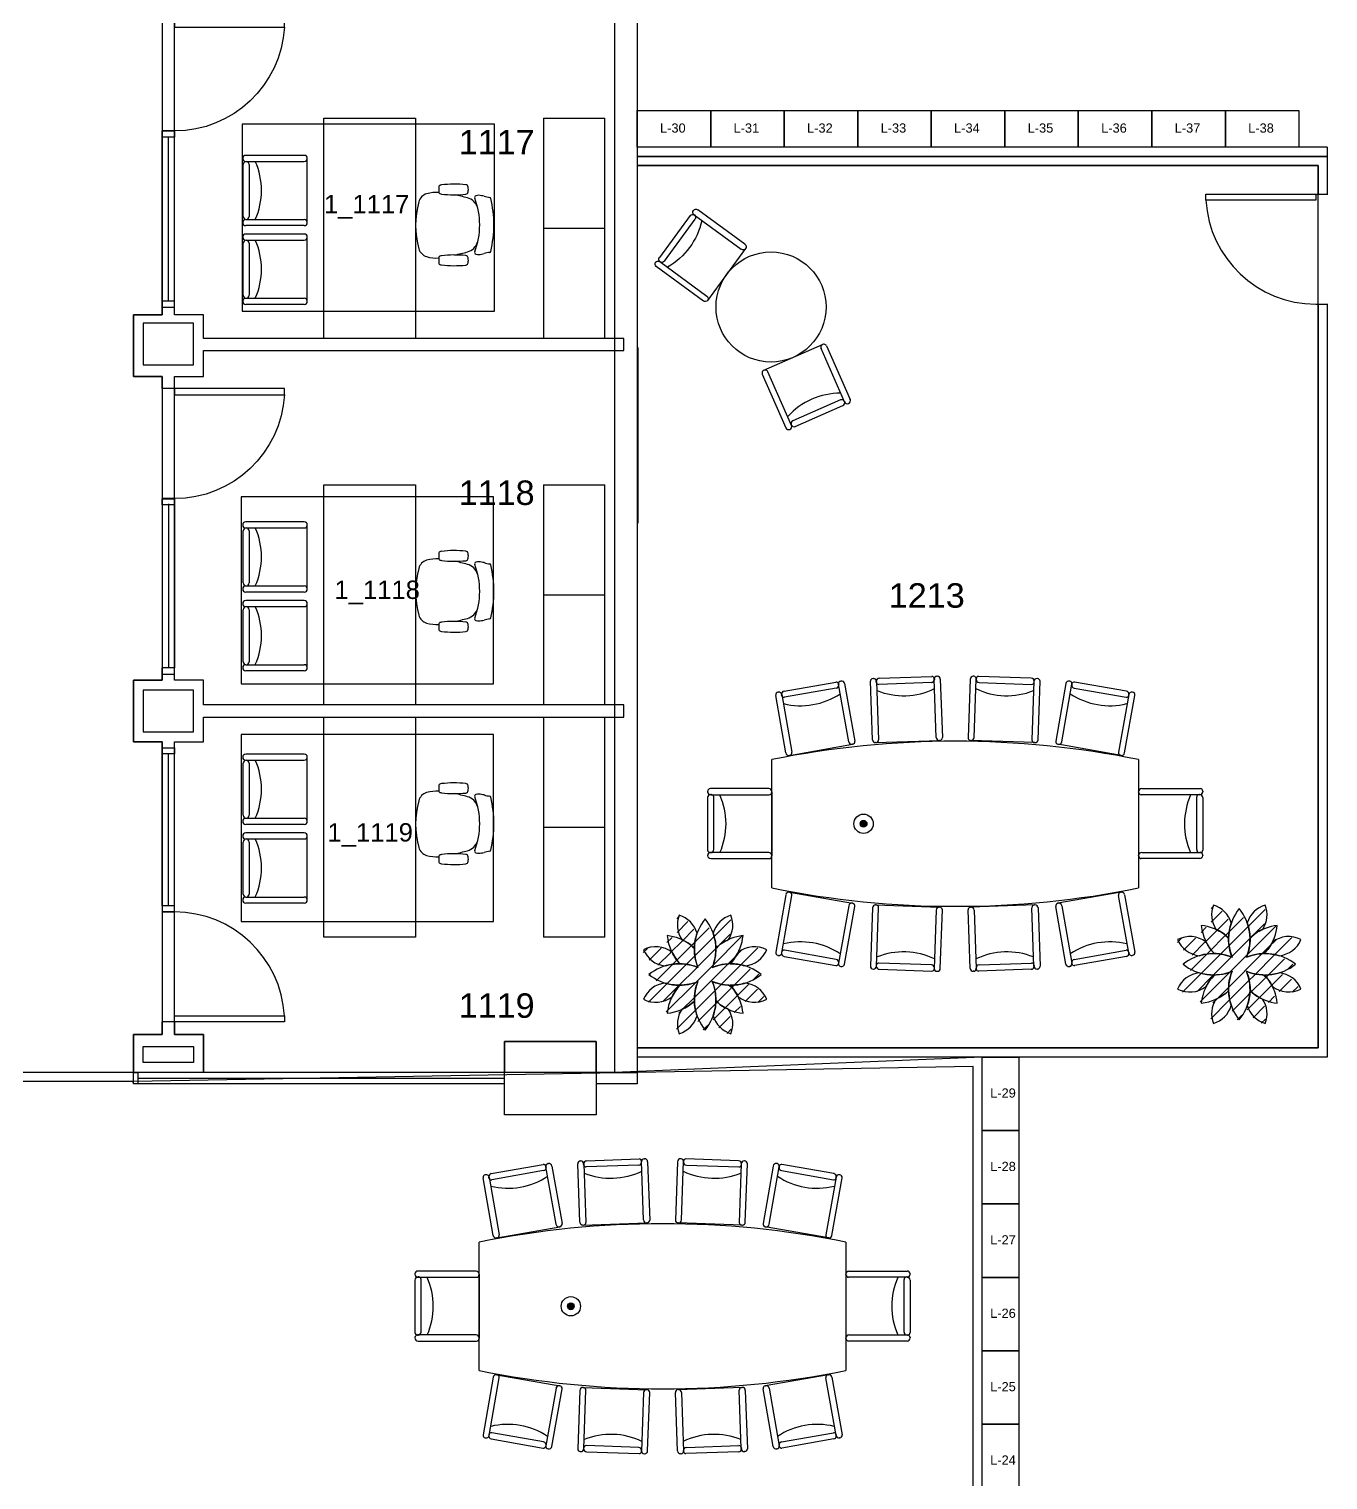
# Model space of a CAD drawing. Header units: inches. Extents: x 4 to 2210, y 3 to 2073.
# Drawn here: x 1452.2 to 1877.2, y 741.8 to 1216.5 of the extents above; entities that cross this region are included whole.
import ezdxf

# ---------------------------------------------------------------- set-up
doc = ezdxf.new("R2010")
doc.units = ezdxf.units.IN
doc.header["$MEASUREMENT"] = 0
for name, color, linetype in [('Planon_construction', 253, 'Continuous'), ('Planon_space', 40, 'Continuous'), ('Planon_space_number', 30, 'Continuous'), ('Planon_workspace', 210, 'Continuous'), ('Planon_workspace_number', 160, 'Continuous')]:
    doc.layers.add(name, color=color, linetype=linetype)
doc.styles.get("Standard").update_dxf_attribs({"font": 'arial.ttf'})
doc.styles.add('TEXT', font='arial.ttf')

# ---------------------------------------------------------------- blocks, each defined once
blk = doc.blocks.new('1Front_1100_A-4_Data_Elec 07 26 18_RDI BASE$0$30DOOR')
for p, q in [((0, 0), (0, 4)), ((36, 0), (36, 4))]:
    blk.add_line(p, q)
blk.add_lwpolyline([(0, -36), (0, 0), (2, 0), (2, -36)], close=True)
blk.add_arc((0, 0), 36, 273.1847, 0)
blk = doc.blocks.new('Furniture_Workstation_2')
at = {"layer": 'Planon_construction'}
for p, q in [((0, 0), (20, 0)), ((0, 0), (0, -72)), ((20, -72), (20, 0)), ((61.88, -72), (61.88, 0)), ((61.88, 0), (91.88, 0)), ((91.88, 0), (91.88, -72)), ((97.33, -12.11), (97.33, -33.11)), ((98.33, -11.11), (117.45, -11.11)), ((117.45, -13.11), (98.33, -13.11)), ((116.33, -31.11), (116.33, -14.11)), ((118.33, -14.11), (118.33, -31.11)), ((117.45, -32.11), (98.33, -32.11)), ((20, -36), (0, -36)), ((97.33, -37.87), (97.33, -58.87)), ((98.33, -34.11), (117.45, -34.11)), ((98.33, -36.87), (117.45, -36.87)), ((117.45, -38.87), (98.33, -38.87)), ((116.33, -56.87), (116.33, -39.87)), ((118.33, -39.87), (118.33, -56.87)), ((117.45, -57.87), (98.33, -57.87)), ((98.33, -59.87), (117.45, -59.87)), ((20, -72), (0, -72)), ((91.88, -72), (61.88, -72))]:
    blk.add_line(p, q, dxfattribs=at)
for centre, radius, start, end in [((98.33, -12.11), 1, 90, 270), ((135.75, -22.63), 23.42, 156.1303, 203.8697), ((117.33, -14.11), 1, 0, 180), ((117.45, -12.11), 1, 270, 90), ((73.96, -37.11), 37.67, 166.6713, 193.3287), ((37.68, -28.52), 0.391, 99.1285, 166.6713), ((35.13, -12.59), 15.74, 279.1285, 286.0294), ((40.6, -31.64), 4.08, 93.3727, 106.0294), ((41.27, -30.68), 3.25, 74.6526, 106.3339), ((64.98, -37.11), 24.07, 158.711, 201.289), ((46.25, -33.01), 4.91, 105.1935, 161.7473), ((41.97, -28.16), 0.629, 339.9826, 74.6526), ((50.41, -25.52), 5.78, 172.2935, 187.69), ((45.58, -24.87), 0.906, 95.9123, 172.2935), ((45.58, -26.17), 0.906, 187.69, 264.1375), ((63.55, -96.76), 70.97, 101.6951, 105.1894), ((49.24, -60.2), 36.43, 83.3771, 95.9123), ((49.23, 9.44), 36.71, 264.1375, 276.5752), ((51.93, -30.15), 6.32, 71.3486, 76.2136), ((51.24, -18.43), 8.87, 284.3531, 287.6673), ((53.8, -26.43), 0.471, 286.4759, 352.239), ((53.81, -24.6), 0.458, 8.0181, 71.3486), ((47.19, -25.53), 7.14, 352.239, 8.0181), ((55.17, -37.21), 10.93, 73.4786, 94.6577), ((57.2, -30.38), 3.8, 15.924, 73.4915), ((32.75, -37.01), 29.14, 344.8182, 15.2733), ((98.33, -33.11), 1, 90, 270), ((117.33, -31.11), 1, 180, 0), ((117.45, -33.11), 1, 270, 90), ((98.33, -37.87), 1, 90, 270), ((117.45, -37.87), 1, 270, 90), ((135.75, -48.39), 23.42, 156.1303, 203.8697), ((117.33, -39.87), 1, 0, 180), ((37.68, -45.7), 0.391, 193.3287, 260.8715), ((35.13, -61.63), 15.74, 73.9706, 80.8715), ((40.6, -42.58), 4.08, 253.9706, 266.6273), ((41.27, -43.54), 3.25, 253.6661, 285.3474), ((46.25, -41.21), 4.91, 198.2527, 254.8065), ((41.97, -46.06), 0.629, 285.3474, 20.0174), ((45.58, -48.05), 0.906, 95.8625, 172.31), ((63.55, 22.54), 70.97, 254.8106, 258.3049), ((49.23, -83.66), 36.71, 83.4248, 95.8625), ((51.24, -55.79), 8.87, 72.3327, 75.6469), ((53.8, -47.79), 0.471, 7.761, 73.5241), ((55.17, -36.82), 10.93, 265.2105, 286.5213), ((57.2, -43.64), 3.8, 286.4784, 344.7622), ((50.41, -48.7), 5.78, 172.31, 187.7066), ((45.58, -49.35), 0.906, 187.7066, 264.0877), ((49.24, -14.02), 36.43, 264.0877, 276.6229), ((51.93, -44.07), 6.32, 283.7864, 288.6514), ((53.81, -49.62), 0.458, 288.6514, 351.9819), ((47.19, -48.69), 7.14, 351.9819, 7.761), ((117.33, -56.87), 1, 180, 0), ((98.33, -58.87), 1, 90, 270), ((117.45, -58.87), 1, 270, 90)]:
    blk.add_arc(centre, radius, start, end, dxfattribs=at)
blk = doc.blocks.new('Furniture_Conftable_3')
at = {"layer": 'Planon_construction'}
blk.add_hatch(color=256, dxfattribs=at).paths.add_polyline_path([(-112.11, 0.02, 1), (-109.89, 0.02, 1)])
for p, q in [((-107.9, 47.55), (-107.78, 47.55)), ((-105.86, 47.62), (-88.66, 48.22)), ((-87.04, 48.28), (-86.91, 48.28)), ((-74.96, 48.28), (-75.09, 48.28)), ((-56.14, 47.62), (-73.34, 48.22)), ((-54.1, 47.55), (-54.22, 47.55)), ((-139.03, 43.06), (-138.91, 43.08)), ((-137.02, 43.41), (-120.07, 46.4)), ((-119.93, 44.39), (-136.88, 41.41)), ((-115.86, 26.83), (-119.18, 45.67)), ((-119.16, 45.76), (-119.12, 45.55)), ((-118.47, 46.68), (-118.35, 46.7)), ((-117.19, 45.89), (-113.87, 27.06)), ((-108.08, 27.53), (-108.75, 46.64)), ((-106.82, 46.38), (-106.83, 46.58)), ((-106.74, 46.59), (-106.08, 27.47)), ((-88.8, 46.21), (-106, 45.61)), ((-87.22, 28.26), (-87.88, 47.37)), ((-87.84, 47.46), (-87.84, 47.25)), ((-85.88, 47.32), (-85.21, 28.2)), ((-76.12, 47.32), (-76.79, 28.2)), ((-74.78, 28.26), (-74.12, 47.37)), ((-74.16, 47.46), (-74.16, 47.25)), ((-73.2, 46.21), (-56, 45.61)), ((-55.26, 46.59), (-55.92, 27.47)), ((-55.18, 46.38), (-55.17, 46.58)), ((-53.92, 27.53), (-53.25, 46.64)), ((-44.81, 45.89), (-48.13, 27.06)), ((-46.14, 26.83), (-42.82, 45.67)), ((-43.53, 46.68), (-43.65, 46.7)), ((-42.84, 45.76), (-42.88, 45.55)), ((-42.07, 44.39), (-25.12, 41.41)), ((-24.98, 43.41), (-41.93, 46.4)), ((-22.97, 43.06), (-23.09, 43.08)), ((-136.42, 23.21), (-139.74, 42.04)), ((-137.79, 42.05), (-137.83, 42.25)), ((-137.83, 42.25), (-137.83, 42.25)), ((-137.75, 42.27), (-134.43, 23.43)), ((-24.25, 42.27), (-27.57, 23.43)), ((-25.58, 23.21), (-22.26, 42.04)), ((-24.21, 42.05), (-24.17, 42.25)), ((-24.17, 42.25), (-24.17, 42.25)), ((-135.26, 22.4), (-114.58, 26.04)), ((-114.58, 26.04), (-114.7, 26.02)), ((-114.7, 26.02), (-114.7, 26.02)), ((-107.04, 26.57), (-86.06, 27.3)), ((-106.92, 26.57), (-107.04, 26.57)), ((-86.06, 27.3), (-86.18, 27.29)), ((-54.96, 26.57), (-75.94, 27.3)), ((-75.94, 27.3), (-75.82, 27.29)), ((-55.08, 26.57), (-54.96, 26.57)), ((-26.74, 22.4), (-47.42, 26.04)), ((-47.42, 26.04), (-47.3, 26.02)), ((-47.3, 26.02), (-47.3, 26.02)), ((-141, -20.98), (-141, 21.02)), ((-135.14, 22.42), (-135.26, 22.4)), ((-135.26, 22.4), (-135.26, 22.4)), ((-26.86, 22.42), (-26.74, 22.4)), ((-26.74, 22.4), (-26.74, 22.4)), ((-21, 21.02), (-21, -20.98)), ((-162, 10.65), (-162, 10.52)), ((-142, 11.52), (-161.12, 11.52)), ((-160.79, 9.6), (-161, 9.6)), ((-161, 9.52), (-141.87, 9.52)), ((-141, 10.52), (-141, -10.48)), ((-141, 10.4), (-141, 10.52)), ((-21, 10.52), (-21, -10.48)), ((-21, 10.4), (-21, 10.52)), ((-1, 9.52), (-20.13, 9.52)), ((-20, 11.52), (-0.88, 11.52)), ((-1.21, 9.6), (-1, 9.6)), ((0, 10.65), (0, 10.52)), ((-162, 8.6), (-162, -8.6)), ((-160, -8.4), (-160, 8.81)), ((-2, -8.4), (-2, 8.81)), ((0, 8.6), (0, -8.6)), ((-161.21, -9.4), (-161, -9.4)), ((-142, -9.35), (-161.12, -9.35)), ((-20, -9.35), (-0.88, -9.35)), ((-0.79, -9.4), (-1, -9.4)), ((-162, -10.23), (-162, -10.35)), ((-161, -11.35), (-141.87, -11.35)), ((-141, -10.48), (-141, -10.35)), ((-21, -10.48), (-21, -10.35)), ((-1, -11.35), (-20.13, -11.35)), ((0, -10.23), (0, -10.35)), ((-136.42, -23.17), (-139.74, -42)), ((-137.75, -42.23), (-134.43, -23.39)), ((-135.26, -22.36), (-114.58, -26)), ((-135.14, -22.38), (-135.26, -22.36)), ((-135.26, -22.36), (-135.26, -22.36)), ((-26.74, -22.36), (-47.42, -26)), ((-24.25, -42.23), (-27.57, -23.39)), ((-26.86, -22.38), (-26.74, -22.36)), ((-26.74, -22.36), (-26.74, -22.36)), ((-25.58, -23.17), (-22.26, -42)), ((-115.86, -26.79), (-119.18, -45.63)), ((-117.19, -45.85), (-113.87, -27.02)), ((-114.58, -26), (-114.7, -25.98)), ((-114.7, -25.98), (-114.7, -25.98)), ((-108.08, -27.49), (-108.75, -46.6)), ((-107.04, -26.52), (-86.06, -27.26)), ((-106.92, -26.53), (-107.04, -26.52)), ((-106.74, -46.55), (-106.08, -27.43)), ((-87.22, -28.22), (-87.88, -47.33)), ((-86.06, -27.26), (-86.18, -27.25)), ((-85.88, -47.27), (-85.21, -28.16)), ((-76.12, -47.27), (-76.79, -28.16)), ((-54.96, -26.52), (-75.94, -27.26)), ((-75.94, -27.26), (-75.82, -27.25)), ((-74.78, -28.22), (-74.12, -47.33)), ((-55.26, -46.55), (-55.92, -27.43)), ((-55.08, -26.53), (-54.96, -26.52)), ((-53.92, -27.49), (-53.25, -46.6)), ((-44.81, -45.85), (-48.13, -27.02)), ((-47.42, -26), (-47.3, -25.98)), ((-47.3, -25.98), (-47.3, -25.98)), ((-46.14, -26.79), (-42.82, -45.63)), ((-137.79, -42.01), (-137.83, -42.21)), ((-137.83, -42.21), (-137.83, -42.21)), ((-119.93, -44.35), (-136.88, -41.36)), ((-42.07, -44.35), (-25.12, -41.36)), ((-24.21, -42.01), (-24.17, -42.21)), ((-24.17, -42.21), (-24.17, -42.21)), ((-139.03, -43.02), (-138.91, -43.04)), ((-137.02, -43.37), (-120.07, -46.36)), ((-119.16, -45.72), (-119.12, -45.51)), ((-118.47, -46.64), (-118.35, -46.66)), ((-106.82, -46.33), (-106.83, -46.54)), ((-88.8, -46.17), (-106, -45.57)), ((-87.84, -47.41), (-87.84, -47.21)), ((-74.16, -47.41), (-74.16, -47.21)), ((-73.2, -46.17), (-56, -45.57)), ((-55.18, -46.33), (-55.17, -46.54)), ((-43.53, -46.64), (-43.65, -46.66)), ((-42.84, -45.72), (-42.88, -45.51)), ((-24.98, -43.37), (-41.93, -46.36)), ((-22.97, -43.02), (-23.09, -43.04)), ((-107.9, -47.51), (-107.78, -47.51)), ((-105.86, -47.58), (-88.66, -48.18)), ((-87.04, -48.23), (-86.91, -48.24)), ((-74.96, -48.23), (-75.09, -48.24)), ((-56.14, -47.58), (-73.34, -48.18)), ((-54.1, -47.51), (-54.22, -47.51))]:
    blk.add_line(p, q, dxfattribs=at)
for radius in [3.16, 1.11]:
    blk.add_circle((-111, 0.02), radius, dxfattribs=at)
for centre, radius, start, end in [((-107.87, 46.67), 0.875, 92, 182), ((-107.74, 46.55), 1, 2, 92), ((-105.83, 46.62), 1, 92, 182), ((-88.64, 47.43), 0.792, 2, 92), ((-87.01, 47.4), 0.875, 92, 182), ((-86.88, 47.28), 1, 2, 92), ((-75.12, 47.28), 1, 88, 178), ((-74.99, 47.4), 0.875, 358, 88), ((-73.36, 47.43), 0.792, 88, 178), ((-56.17, 46.62), 1, 358, 88), ((-54.26, 46.55), 1, 88, 178), ((-54.13, 46.67), 0.875, 358, 88), ((-138.88, 42.2), 0.875, 99.9974, 189.9962), ((-138.73, 42.09), 1, 9.9998, 100.003), ((-136.85, 42.43), 1, 100.0001, 189.9964), ((-119.94, 45.62), 0.792, 9.9964, 99.9954), ((-120.1, 45.38), 1, 279.9998, 10.003), ((-118.32, 45.82), 0.875, 99.9974, 189.9962), ((-118.18, 45.72), 1, 9.9998, 100.003), ((-106.03, 46.4), 0.792, 182, 272), ((-97.89, 65.22), 23.31, 248.0725, 295.7495), ((-88.84, 47.21), 1, 272, 2), ((-64.11, 65.22), 23.31, 244.2505, 291.9275), ((-73.16, 47.21), 1, 178, 268), ((-55.97, 46.4), 0.792, 268, 358), ((-43.82, 45.72), 1, 79.997, 170.0002), ((-43.68, 45.82), 0.875, 350.0038, 80.0026), ((-41.9, 45.38), 1, 169.997, 260.0002), ((-42.06, 45.62), 0.792, 80.0046, 170.0036), ((-25.15, 42.43), 1, 350.0036, 79.9999), ((-23.27, 42.09), 1, 79.997, 170.0002), ((-23.12, 42.2), 0.875, 350.0038, 80.0026), ((-137.02, 42.19), 0.792, 190.003, 280.0025), ((-131.57, 61.95), 23.31, 256.0725, 303.7495), ((-30.43, 61.95), 23.31, 236.2505, 283.9275), ((-24.98, 42.19), 0.792, 259.9975, 349.997), ((-81, -275.98), 303, 78.5788, 101.4212), ((-114.88, 27.01), 1, 190.0001, 279.9974), ((-114.73, 26.91), 0.875, 280.003, 10.0038), ((-107.08, 27.56), 1, 182, 272), ((-106.95, 27.44), 0.875, 272, 2), ((-86.22, 28.29), 1, 182, 272), ((-86.09, 28.17), 0.875, 272, 2), ((-75.91, 28.17), 0.875, 178, 268), ((-75.78, 28.29), 1, 268, 358), ((-55.05, 27.44), 0.875, 178, 268), ((-54.92, 27.56), 1, 268, 358), ((-47.27, 26.91), 0.875, 169.9962, 259.997), ((-47.12, 27.01), 1, 260.0026, 349.9999), ((-135.43, 23.38), 1, 190.0001, 279.9974), ((-135.29, 23.28), 0.875, 280.003, 10.0038), ((-26.71, 23.28), 0.875, 169.9962, 259.997), ((-26.57, 23.38), 1, 260.0026, 349.9999), ((-161.12, 10.65), 0.875, 90, 180), ((-161, 10.52), 1, 180, 270), ((-161, 8.6), 1, 90, 180), ((-160.79, 8.81), 0.792, 0, 90), ((-142, 10.52), 1, 360, 90), ((-141.87, 10.4), 0.875, 270, 0), ((-20, 10.52), 1, 90, 180), ((-20.13, 10.4), 0.875, 180, 270), ((-1.21, 8.81), 0.792, 90, 180), ((-1, 10.52), 1, 270, 0), ((-1, 8.6), 1, 0, 90), ((-0.88, 10.65), 0.875, 0, 90), ((-179.31, 0.02), 23.31, 336.2505, 23.9275), ((17.31, 0.02), 23.31, 156.0725, 203.7495), ((-161.21, -8.6), 0.792, 180, 270), ((-161.12, -10.23), 0.875, 90, 180), ((-161, -8.4), 1, 270, 0), ((-142, -10.35), 1, 0, 90), ((-20, -10.35), 1, 90, 180), ((-1, -8.4), 1, 180, 270), ((-0.88, -10.23), 0.875, 0, 90), ((-0.79, -8.6), 0.792, 270, 0), ((-161, -10.35), 1, 180, 270), ((-141.87, -10.48), 0.875, 270, 0), ((-20.13, -10.48), 0.875, 180, 270), ((-1, -10.35), 1, 270, 0), ((-81, 276.02), 303, 258.5788, 281.4212), ((-135.43, -23.34), 1, 80.0026, 169.9999), ((-135.29, -23.24), 0.875, 349.9962, 79.997), ((-26.71, -23.24), 0.875, 100.003, 190.0038), ((-26.57, -23.34), 1, 10.0001, 99.9974), ((-114.88, -26.97), 1, 80.0026, 169.9999), ((-114.73, -26.86), 0.875, 349.9962, 79.997), ((-107.08, -27.52), 1, 88, 178), ((-106.95, -27.4), 0.875, 358, 88), ((-86.22, -28.25), 1, 88, 178), ((-86.09, -28.13), 0.875, 358, 88), ((-75.91, -28.13), 0.875, 92, 182), ((-75.78, -28.25), 1, 2, 92), ((-55.05, -27.4), 0.875, 92, 182), ((-54.92, -27.52), 1, 2, 92), ((-47.27, -26.86), 0.875, 100.003, 190.0038), ((-47.12, -26.97), 1, 10.0001, 99.9974), ((-138.88, -42.15), 0.875, 170.0038, 260.0026), ((-138.73, -42.05), 1, 259.997, 350.0002), ((-136.85, -42.39), 1, 170.0036, 259.9999), ((-137.02, -42.14), 0.792, 79.9975, 169.997), ((-131.57, -61.91), 23.31, 56.2505, 103.9275), ((-97.89, -65.18), 23.31, 64.2505, 111.9275), ((-64.11, -65.18), 23.31, 68.0725, 115.7495), ((-30.43, -61.91), 23.31, 76.0725, 123.7495), ((-24.98, -42.14), 0.792, 10.003, 100.0025), ((-25.15, -42.39), 1, 280.0001, 9.9964), ((-23.27, -42.05), 1, 189.9998, 280.003), ((-23.12, -42.15), 0.875, 279.9974, 9.9962), ((-119.94, -45.58), 0.792, 260.0046, 350.0036), ((-120.1, -45.34), 1, 349.997, 80.0002), ((-118.32, -45.78), 0.875, 170.0038, 260.0026), ((-118.18, -45.68), 1, 259.997, 350.0002), ((-107.87, -46.63), 0.875, 178, 268), ((-107.74, -46.51), 1, 268, 358), ((-105.83, -46.58), 1, 178, 268), ((-106.03, -46.36), 0.792, 88, 178), ((-88.84, -47.17), 1, 358, 88), ((-88.64, -47.39), 0.792, 268, 358), ((-87.01, -47.36), 0.875, 178, 268), ((-86.88, -47.24), 1, 268, 358), ((-75.12, -47.24), 1, 182, 272), ((-74.99, -47.36), 0.875, 272, 2), ((-73.16, -47.17), 1, 92, 182), ((-73.36, -47.39), 0.792, 182, 272), ((-56.17, -46.58), 1, 272, 2), ((-55.97, -46.36), 0.792, 2, 92), ((-54.26, -46.51), 1, 182, 272), ((-54.13, -46.63), 0.875, 272, 2), ((-43.82, -45.68), 1, 189.9998, 280.003), ((-43.68, -45.78), 0.875, 279.9974, 9.9962), ((-41.9, -45.34), 1, 99.9998, 190.003), ((-42.06, -45.58), 0.792, 189.9964, 279.9954)]:
    blk.add_arc(centre, radius, start, end, dxfattribs=at)
blk = doc.blocks.new('GUEST CHAIR')
at = {"layer": 'Planon_construction'}
for p, q in [((-11.5, 1), (-11.5, 20.12)), ((-9.5, 20.12), (-9.5, 1)), ((-8.5, 21), (8.5, 21)), ((8.5, 19), (-8.5, 19)), ((9.5, 20.12), (9.5, 1)), ((11.5, 1), (11.5, 20.12)), ((-10.5, 0), (10.5, 0))]:
    blk.add_line(p, q, dxfattribs=at)
for centre, radius, start, end in [((-10.5, 20.12), 1, 360, 180), ((-8.5, 20), 1, 90, 270), ((8.5, 20), 1, 270, 90), ((10.5, 20.12), 1, 0, 180), ((0.02, 38.42), 23.42, 246.1303, 293.8697), ((-10.5, 1), 1, 180, 360), ((10.5, 1), 1, 180, 0)]:
    blk.add_arc(centre, radius, start, end, dxfattribs=at)
blk = doc.blocks.new('82_planting_generic - 82_planter_round_1200mm-2861272-Planon FM - 1e Verdieping')
at = {"layer": 'Planon_construction', "linetype": 'Continuous'}
blk.add_line((-368.2, -9), (-359.7, -0.5), dxfattribs=at)
at = {"layer": 'Planon_construction'}
for points in [[(44.7, 37.8, 0.273397), (-2.1, 355.9, 0.273397), (-48.9, 37.8, 0.27562), (-369.4, -8, 0.275602), (-49, -53.9, 0.273354), (-2.1, -371.9, 0.273354), (44.8, -53.9, 0.275602), (365.2, -8, 0.27562)], [(-171.3, 379.3, 0.244626), (-155, 220.4, -0.078598), (-72.2, 166.5, -0.077601), (-54.4, 262.4, 0.249774)], [(167.1, 379.3, 0.249774), (50.2, 262.4, -0.077601), (68, 166.5, -0.078598), (150.8, 220.4, 0.244626)], [(-72.4, 160, 0.025563), (-98.9, 188.1, 0.130684), (-250.6, 246.1, 0.164541), (-165.9, 62.2, -0.095401), (-48.9, 37.8, -0.099448)], [(246.4, 246.1, 0.130684), (94.7, 188.1, 0.025563), (68.2, 160, -0.099448), (44.7, 37.8, -0.088664), (153.3, 62, 0.031659), (188.4, 94.4, 0.130684)], [(-218.7, 137.4, 0.289305), (-405.7, 154, 0.274935), (-263.9, 48.2, -0.078844), (-165.9, 62.2, -0.073056)], [(401.5, 154, 0.289305), (214.5, 137.4, -0.073056), (161.7, 62.2, -0.078844), (259.8, 48.2, 0.274935)], [(-165.9, -78.3, -0.078814), (-263.9, -64.3, 0.274935), (-405.7, -170, 0.290007), (-218.7, -153.5, -0.073048)], [(-72.2, -182.6, -0.104586), (-49, -53.9, -0.095414), (-165.9, -78.3, 0.164497), (-250.6, -262.1, 0.158425)], [(188.4, -110.5, 0.031615), (153.3, -78, -0.088688), (44.8, -53.9, -0.099407), (68.2, -176.1, 0.025563), (94.7, -204.1, 0.130684), (246.4, -262.1, 0.130684)], [(259.8, -64.3, -0.078814), (161.8, -78.3, -0.073069), (214.5, -153.5, 0.289243), (401.5, -170, 0.274935)], [(-54.4, -278.4, -0.077617), (-72.2, -182.6, -0.078566), (-154.9, -236.4, 0.244728), (-171.3, -395.3, 0.249807)], [(150.7, -236.4, -0.078566), (68, -182.6, -0.077617), (50.2, -278.4, 0.249807), (167.1, -395.3, 0.244728)]]:
    blk.add_lwpolyline(points, format="xyb", close=True, dxfattribs=at)

msp = doc.modelspace()

# ---------------------------------------------------------------- linework, layer by layer
at = {"layer": 'Planon_construction'}
for p, q in [((1643.81, 2058.28), (1643.81, 875.15)), ((1651.2, 2058.28), (1651.2, 875.15)), ((1499.84, 1127.49), (1499.84, 1183.13)), ((1497.84, 1127.49), (1497.84, 1181.13)), ((1686.66, 1144.65), (1674.26, 1127.7)), ((1643.81, 1111.27), (1643.81, 995.39)), ((1651.2, 1112.28), (1651.2, 1054.78)), ((1651.45, 1112.28), (1651.45, 1054.78)), ((1692.64, 1104.84), (1711.86, 1113.31)), ((1719.06, 1094.49), (1711.34, 1111.99)), ((1713.17, 1112.8), (1720.89, 1095.3)), ((1692.13, 1103.52), (1699.85, 1086.02)), ((1701.68, 1086.82), (1693.96, 1104.32)), ((1717.69, 1095.12), (1702.14, 1088.26)), ((1702.94, 1086.43), (1718.5, 1093.29)), ((1495.84, 1062.79), (1495.84, 1007.47)), ((1497.84, 1061.11), (1497.84, 1007.47)), ((1499.84, 1062.79), (1499.84, 1007.47)), ((1495.84, 1003.47), (1495.84, 1007.47)), ((1497.84, 929.69), (1497.84, 979.32)), ((1499.84, 929.69), (1499.84, 979.32)), ((1607.81, 875.15), (1486.36, 875.15)), ((1607.81, 871.4), (1487.86, 871.4))]:
    msp.add_line(p, q, dxfattribs=at)
at = {"layer": 'Planon_construction', "linetype": 'Continuous'}
for p, q in [((1664.26, 925.44), (1664.99, 926.18)), ((1839, 924.27), (1842.58, 927.85)), ((1839.02, 928.78), (1839.76, 929.52)), ((1664.23, 920.93), (1667.81, 924.51)), ((1835.71, 920.97), (1837.39, 922.66)), ((1660.94, 917.64), (1662.62, 919.32)), ((1827.93, 917.69), (1829.31, 919.06)), ((1829.92, 915.19), (1833.83, 919.09)), ((1832.76, 913.54), (1836.86, 917.64)), ((1653.17, 914.35), (1654.54, 915.73)), ((1655.15, 911.85), (1659.06, 915.75)), ((1658, 910.2), (1662.1, 914.3)), ((1689.19, 905.48), (1690.99, 907.27)), ((1863.96, 908.82), (1865.75, 910.61)), ((1677.12, 897.9), (1681.8, 902.57)), ((1686.51, 898.3), (1690.55, 902.35)), ((1851.89, 901.24), (1856.57, 905.91)), ((1861.28, 901.64), (1865.32, 905.69)), ((1865.49, 901.37), (1867.42, 903.29)), ((1690.72, 898.03), (1692.65, 899.95)), ((1857.7, 898.07), (1859.74, 900.1)), ((1677.91, 889.7), (1681.66, 893.46)), ((1682.93, 894.73), (1684.97, 896.76)), ((1847.55, 892.4), (1849.03, 893.88)), ((1852.68, 893.04), (1856.43, 896.79)), ((1855.38, 891.25), (1856.72, 892.59)), ((1672.78, 889.06), (1674.26, 890.54)), ((1680.61, 887.91), (1681.95, 889.25))]:
    msp.add_line(p, q, dxfattribs=at)
at = {"layer": 'Planon_construction'}
for points in [[(1663.23, 1189.8), (1675.26, 1189.8), (1675.26, 1177.79), (1663.23, 1177.79), (1651.2, 1177.79), (1651.2, 1189.8)], [(1687.29, 1189.8), (1699.31, 1189.8), (1699.31, 1177.79), (1687.29, 1177.79), (1675.26, 1177.79), (1675.26, 1189.8)], [(1711.34, 1189.8), (1723.37, 1189.8), (1723.37, 1177.79), (1711.34, 1177.79), (1699.31, 1177.79), (1699.31, 1189.8)], [(1735.4, 1189.8), (1747.42, 1189.8), (1747.42, 1177.79), (1735.4, 1177.79), (1723.37, 1177.79), (1723.37, 1189.8)], [(1759.45, 1189.8), (1771.48, 1189.8), (1771.48, 1177.79), (1759.45, 1177.79), (1747.42, 1177.79), (1747.42, 1189.8)], [(1783.51, 1189.8), (1795.53, 1189.8), (1795.53, 1177.79), (1783.51, 1177.79), (1771.48, 1177.79), (1771.48, 1189.8)], [(1807.56, 1189.8), (1819.59, 1189.8), (1819.59, 1177.79), (1807.56, 1177.79), (1795.53, 1177.79), (1795.53, 1189.8)], [(1831.62, 1189.8), (1843.64, 1189.8), (1843.64, 1177.79), (1831.62, 1177.79), (1819.59, 1177.79), (1819.59, 1189.8)], [(1855.67, 1189.8), (1867.7, 1189.8), (1867.7, 1177.79), (1855.67, 1177.79), (1843.64, 1177.79), (1843.64, 1189.8)], [(1499.84, 1183.13), (1499.84, 1181.13), (1495.84, 1181.13), (1495.84, 1183.13)], [(1499.84, 1125.49), (1499.84, 1127.49), (1495.84, 1127.49), (1495.84, 1125.49)], [(1506.06, 1120.23), (1489.61, 1120.23), (1489.61, 1106.59), (1506.06, 1106.59)], [(1499.84, 1062.79), (1499.84, 1060.79), (1495.84, 1060.79), (1495.84, 1062.79)], [(1499.84, 1005.47), (1499.84, 1007.47), (1495.84, 1007.47), (1495.84, 1005.47)], [(1506.06, 1000.23), (1489.61, 1000.23), (1489.61, 986.59), (1506.06, 986.59)], [(1499.84, 981.32), (1499.84, 979.32), (1495.84, 979.32), (1495.84, 981.32)], [(1499.84, 927.69), (1499.84, 929.69), (1495.84, 929.69), (1495.84, 927.69)], [(1506.06, 878.4), (1489.61, 878.4), (1489.61, 883.6), (1506.06, 883.6)], [(1776.11, 868.13), (1776.11, 856.12), (1764.08, 856.12), (1764.08, 868.13), (1764.08, 880.14), (1776.11, 880.14)], [(1487.86, 871.4), (1486.36, 871.4), (1486.36, 875.15), (1487.86, 875.15)], [(1776.11, 844.12), (1776.11, 832.11), (1764.08, 832.11), (1764.08, 844.12), (1764.08, 856.12), (1776.11, 856.12)], [(1776.11, 820.1), (1776.11, 808.1), (1764.08, 808.1), (1764.08, 820.1), (1764.08, 832.11), (1776.11, 832.11)], [(1776.11, 796.09), (1776.11, 784.08), (1764.08, 784.08), (1764.08, 796.09), (1764.08, 808.1), (1776.11, 808.1)], [(1776.11, 772.07), (1776.11, 760.07), (1764.08, 760.07), (1764.08, 772.07), (1764.08, 784.08), (1776.11, 784.08)], [(1776.11, 748.06), (1776.11, 736.05), (1764.08, 736.05), (1764.08, 748.06), (1764.08, 760.07), (1776.11, 760.07)]]:
    msp.add_lwpolyline(points, close=True, dxfattribs=at)
for points in [[(1651.2, 1189.8), (1675.26, 1189.8), (1675.26, 1177.79), (1651.2, 1177.79), (1651.2, 1189.8)], [(1675.26, 1189.8), (1699.31, 1189.8), (1699.31, 1177.79), (1675.26, 1177.79), (1675.26, 1189.8)], [(1699.31, 1189.8), (1723.37, 1189.8), (1723.37, 1177.79), (1699.31, 1177.79), (1699.31, 1189.8)], [(1723.37, 1189.8), (1747.42, 1189.8), (1747.42, 1177.79), (1723.37, 1177.79), (1723.37, 1189.8)], [(1747.42, 1189.8), (1771.48, 1189.8), (1771.48, 1177.79), (1747.42, 1177.79), (1747.42, 1189.8)], [(1771.48, 1189.8), (1795.53, 1189.8), (1795.53, 1177.79), (1771.48, 1177.79), (1771.48, 1189.8)], [(1795.53, 1189.8), (1819.59, 1189.8), (1819.59, 1177.79), (1795.53, 1177.79), (1795.53, 1189.8)], [(1819.59, 1189.8), (1843.64, 1189.8), (1843.64, 1177.79), (1819.59, 1177.79), (1819.59, 1189.8)], [(1843.64, 1189.8), (1867.7, 1189.8), (1867.7, 1177.79), (1843.64, 1177.79), (1843.64, 1189.8)], [(1495.84, 1098.84), (1495.84, 1102.84), (1486.36, 1102.84), (1486.36, 1122.98), (1495.84, 1122.98), (1495.84, 1181.13)], [(1876.96, 1177.79), (1876.96, 1174.79), (1651.2, 1174.79)], [(1876.96, 1177.79), (1651.2, 1177.79)], [(1651.2, 1174.79), (1876.96, 1174.79), (1876.96, 1162.49)], [(1651.2, 1171.79), (1873.96, 1171.79), (1873.96, 1162.49)], [(1499.84, 1098.84), (1499.84, 1102.84), (1509.31, 1102.84), (1509.31, 1111.28), (1646.81, 1111.28), (1646.81, 1115.28), (1509.31, 1115.28), (1509.31, 1122.98), (1499.84, 1122.98), (1499.84, 1125.49)], [(1876.96, 1126.49), (1876.96, 880.14), (1651.2, 880.14)], [(1873.96, 1126.49), (1873.96, 883.14), (1651.2, 883.14)], [(1495.84, 929.69), (1495.84, 983.33), (1486.36, 983.33), (1486.36, 1003.47), (1495.84, 1003.47)], [(1499.84, 981.32), (1499.84, 983.33), (1509.31, 983.33), (1509.31, 991.4), (1646.81, 991.4), (1646.81, 995.4), (1509.31, 995.4), (1509.31, 1003.47), (1499.84, 1003.47), (1499.84, 1005.47)], [(1486.36, 875.15), (1486.36, 887.6), (1495.84, 887.6), (1495.84, 891.64)], [(1499.84, 891.64), (1499.84, 887.6), (1509.31, 887.6), (1509.31, 875.15)], [(1607.81, 885.28), (1637.82, 885.28), (1637.82, 861.28), (1607.81, 861.28), (1607.81, 885.28)], [(1342.68, 731.98), (1342.68, 584.8), (1764.08, 584.8), (1764.08, 880.14), (1643.81, 875.15), (1607.81, 875.15), (1486.36, 875.15), (1342.68, 875.15), (1342.68, 767.98)], [(1764.08, 880.14), (1776.11, 880.14), (1776.11, 856.12), (1764.08, 856.12), (1764.08, 880.14)], [(1345.68, 731.98), (1345.68, 587.8), (1761.08, 587.8), (1761.08, 877.08), (1486.39, 872.15), (1345.68, 872.15), (1345.68, 765.98)], [(1637.82, 875.15), (1651.2, 875.15), (1651.2, 871.4), (1637.82, 871.4)], [(1487.86, 873.31), (1607.81, 873.28)], [(1764.08, 856.12), (1776.11, 856.12), (1776.11, 832.11), (1764.08, 832.11), (1764.08, 856.12)], [(1764.08, 832.11), (1776.11, 832.11), (1776.11, 808.1), (1764.08, 808.1), (1764.08, 832.11)], [(1764.08, 808.1), (1776.11, 808.1), (1776.11, 784.08), (1764.08, 784.08), (1764.08, 808.1)], [(1764.08, 784.08), (1776.11, 784.08), (1776.11, 760.07), (1764.08, 760.07), (1764.08, 784.08)], [(1764.08, 760.07), (1776.11, 760.07), (1776.11, 736.05), (1764.08, 736.05), (1764.08, 760.07)]]:
    msp.add_lwpolyline(points, dxfattribs=at)
at = {"layer": 'Planon_construction', "linetype": 'Continuous'}
for points in [[(1829.65, 901.45), (1835.47, 907.27), (1841.82, 913.62), (1844.44, 916.24), (1850.78, 922.57), (1856.63, 928.43)], [(1843.44, 919.73), (1844.41, 920.7), (1849.53, 925.82)], [(1654.88, 898.11), (1660.71, 903.93), (1667.06, 910.28), (1669.67, 912.9), (1676.01, 919.24), (1681.86, 925.09)], [(1662.13, 914.34), (1665.92, 918.12), (1669.78, 921.99)], [(1668.67, 916.39), (1669.65, 917.36), (1674.76, 922.48)], [(1834.36, 901.66), (1839.48, 906.79), (1845.33, 912.64), (1845.4, 912.7), (1851.3, 918.6), (1853.19, 920.5), (1856.39, 923.7)], [(1835.44, 898.26), (1845.03, 907.84), (1850.34, 913.16), (1860.19, 923.01)], [(1836.9, 917.68), (1840.69, 921.46), (1844.55, 925.33)], [(1657.44, 905.15), (1662.64, 910.36), (1663.87, 911.58), (1668.62, 916.33)], [(1659.59, 898.32), (1664.71, 903.45), (1670.56, 909.3), (1670.63, 909.36), (1676.53, 915.26), (1678.43, 917.16), (1681.62, 920.36)], [(1660.67, 894.92), (1670.26, 904.5), (1675.57, 909.82), (1685.42, 919.67)], [(1832.21, 908.49), (1837.41, 913.7), (1838.64, 914.92), (1843.38, 919.67)], [(1838.83, 892.67), (1844.67, 898.51), (1851.04, 904.88), (1853.24, 907.07), (1859.61, 913.45), (1865.41, 919.25)], [(1839.59, 897.91), (1840.94, 899.27), (1844.28, 902.6), (1855.47, 913.8), (1857.76, 916.08), (1860.22, 918.55)], [(1664.07, 889.33), (1669.9, 895.17), (1676.27, 901.54), (1678.47, 903.73), (1684.84, 910.11), (1690.65, 915.91)], [(1664.82, 894.57), (1666.18, 895.93), (1669.51, 899.27), (1680.7, 910.46), (1682.99, 912.75), (1685.45, 915.21)], [(1856.66, 906.01), (1857.49, 906.84), (1862.96, 912.3)], [(1681.9, 902.67), (1682.73, 903.5), (1688.19, 908.96)], [(1850.82, 895.67), (1854.48, 899.34), (1858.46, 903.32), (1862.35, 907.2)], [(1676.05, 892.33), (1679.72, 896), (1683.69, 899.98), (1687.58, 903.87)], [(1671.07, 891.84), (1676.46, 897.23), (1677.03, 897.8)], [(1845.84, 895.18), (1851.23, 900.57), (1851.79, 901.14)]]:
    msp.add_lwpolyline(points, dxfattribs=at)
at = {"layer": 'Planon_construction'}
msp.add_circle((1694.99, 1125.54), 18, dxfattribs=at)
for centre, radius, start, end in [((1712.26, 1112.39), 1, 23.7972, 203.7972), ((1693.04, 1103.92), 1, 23.7972, 203.7972), ((1717.77, 1073.93), 23.42, 89.9275, 137.6669), ((1718.1, 1094.2), 1, 293.7972, 113.7972), ((1719.98, 1094.89), 1, 203.7972, 23.7972), ((1702.54, 1087.34), 1, 113.7972, 293.7972), ((1700.76, 1086.42), 1, 203.7972, 23.7972)]:
    msp.add_arc(centre, radius, start, end, dxfattribs=at)
at = {"layer": 'Planon_space'}
for points in [[(1499.84, 1223.09), (1509.31, 1223.09), (1509.31, 1231.53), (1607.81, 1231.53), (1607.81, 1221.28), (1637.79, 1221.28), (1637.79, 1231.53), (1643.81, 1231.53), (1643.81, 1115.28), (1509.31, 1115.28), (1509.31, 1122.98), (1499.84, 1122.98), (1499.84, 1223.09)], [(1509.31, 995.4), (1509.31, 1003.47), (1499.84, 1003.47), (1499.84, 1102.84), (1509.31, 1102.84), (1509.31, 1111.28), (1643.81, 1111.28), (1643.81, 995.4), (1509.31, 995.4)], [(1499.84, 983.33), (1509.31, 983.33), (1509.31, 991.4), (1643.81, 991.4), (1643.81, 875.15), (1637.82, 875.15), (1637.82, 885.28), (1607.81, 885.28), (1607.81, 875.15), (1509.31, 875.15), (1509.31, 887.6), (1499.84, 887.6), (1499.84, 983.33)]]:
    msp.add_lwpolyline(points, close=True, dxfattribs=at)
for points in [[(1495.84, 1223.09), (1495.84, 1122.98), (1486.36, 1122.98), (1486.36, 1102.84), (1495.84, 1102.84), (1495.84, 1098.84), (1495.84, 1003.47), (1486.36, 1003.47), (1486.36, 983.33), (1495.84, 983.33), (1495.84, 887.6), (1486.36, 887.6), (1486.36, 875.15), (1405.81, 875.15)], [(1651.2, 883.14), (1873.96, 883.14), (1873.96, 1171.79), (1651.2, 1171.79), (1651.2, 883.14)], [(1761.08, 877.08), (1651.2, 875.11), (1651.2, 871.4), (1637.82, 871.4), (1637.82, 861.28), (1607.81, 861.28), (1607.81, 871.4), (1486.36, 871.4), (1486.35, 872.15), (1345.68, 872.15), (1345.68, 587.8), (1761.08, 587.8), (1761.08, 877.08)]]:
    msp.add_lwpolyline(points, dxfattribs=at)
at = {"layer": 'Planon_workspace'}
for points in [[(1604.52, 1185.35), (1521.97, 1185.35), (1521.97, 1124.16), (1604.52, 1124.16)], [(1604.17, 1063.44), (1521.63, 1063.44), (1521.63, 1002.26), (1604.17, 1002.26)], [(1604.18, 985.65), (1521.63, 985.65), (1521.63, 924.47), (1604.18, 924.47)]]:
    msp.add_lwpolyline(points, close=True, dxfattribs=at)

# ---------------------------------------------------------------- block references
at = {"layer": 'Planon_construction', "xscale": -1}
for name, p, rotation in [('1Front_1100_A-4_Data_Elec 07 26 18_RDI BASE$0$30DOOR', (1499.84, 1219.13), 90), ('GUEST CHAIR', (1680.46, 1136.17), 53.79723165363723), ('1Front_1100_A-4_Data_Elec 07 26 18_RDI BASE$0$30DOOR', (1499.84, 1098.84), 90)]:
    msp.add_blockref(name, p, dxfattribs=dict(at, rotation=rotation))
at = {"layer": 'Planon_construction'}
for name, p, rotation in [('Furniture_Workstation_2', (1640.6, 1115.28), 180), ('1Front_1100_A-4_Data_Elec 07 26 18_RDI BASE$0$30DOOR', (1873.21, 1162.49), 270), ('Furniture_Workstation_2', (1640.6, 995.4), 180), ('Furniture_Workstation_2', (1640.6, 919.4), 180), ('1Front_1100_A-4_Data_Elec 07 26 18_RDI BASE$0$30DOOR', (1499.84, 891.64), 90)]:
    msp.add_blockref(name, p, dxfattribs=dict(at, rotation=rotation))
for p in [(1836.26, 956.46), (1740.5, 798.62)]:
    msp.add_blockref('Furniture_Conftable_3', p, dxfattribs=at)
at = {"layer": 'Planon_construction', "xscale": 0.05, "yscale": 0.05, "zscale": 0.05}
for p in [(1673.53, 907.58), (1848.3, 910.92)]:
    msp.add_blockref('82_planting_generic - 82_planter_round_1200mm-2861272-Planon FM - 1e Verdieping', p, dxfattribs=at)

# ---------------------------------------------------------------- texts
at = {"layer": 'Planon_construction'}
for s, p in [('L-30', (1658.67, 1182.58)), ('L-31', (1682.73, 1182.58)), ('L-32', (1706.78, 1182.58)), ('L-33', (1730.84, 1182.58)), ('L-34', (1754.89, 1182.58)), ('L-35', (1778.95, 1182.58)), ('L-36', (1803, 1182.58)), ('L-37', (1827.06, 1182.58)), ('L-38', (1851.11, 1182.58)), ('L-29', (1766.69, 866.91)), ('L-28', (1766.69, 842.89)), ('L-27', (1766.69, 818.88)), ('L-26', (1766.69, 794.86)), ('L-25', (1766.69, 770.85)), ('L-24', (1766.69, 746.84))]:
    msp.add_text(s, height=3, dxfattribs=at).set_placement(p)
at = {"layer": 'Planon_space_number'}
for s, p in [('1117', (1592.78, 1175.44)), ('1118', (1592.78, 1060.78)), ('1213', (1733.51, 1027.17)), ('1119', (1592.78, 893.01))]:
    msp.add_text(s, height=8, dxfattribs=at).set_placement(p)
at = {"layer": 'Planon_workspace_number', "style": 'TEXT'}
for s, p in [('1_1117', (1548.72, 1156.2)), ('1_1118', (1552.15, 1030.03)), ('1_1119', (1549.86, 950.68))]:
    msp.add_text(s, height=6, dxfattribs=at).set_placement(p)

doc.saveas('drawing.dxf')
